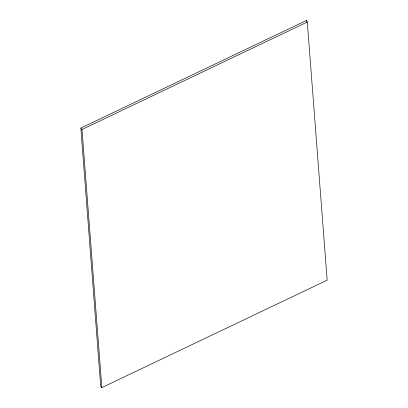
<?xml version="1.0" encoding="UTF-8"?>
<svg xmlns="http://www.w3.org/2000/svg" width="408" height="408" viewBox="0 0 408 408"><rect width="100%" height="100%" fill="white"/><g stroke="black" fill="none" stroke-linecap="round" stroke-linejoin="round"><path stroke-width="0.61" d="M80.84 128.056L306.607 20.4L307.295 22.032L327.16 280.163L101.852 387.6L100.705 386.187L80.84 128.056L81.993 129.469L101.852 387.6M81.993 129.469L307.295 22.032M306.607 20.4L306.704 21.67"/></g></svg>
